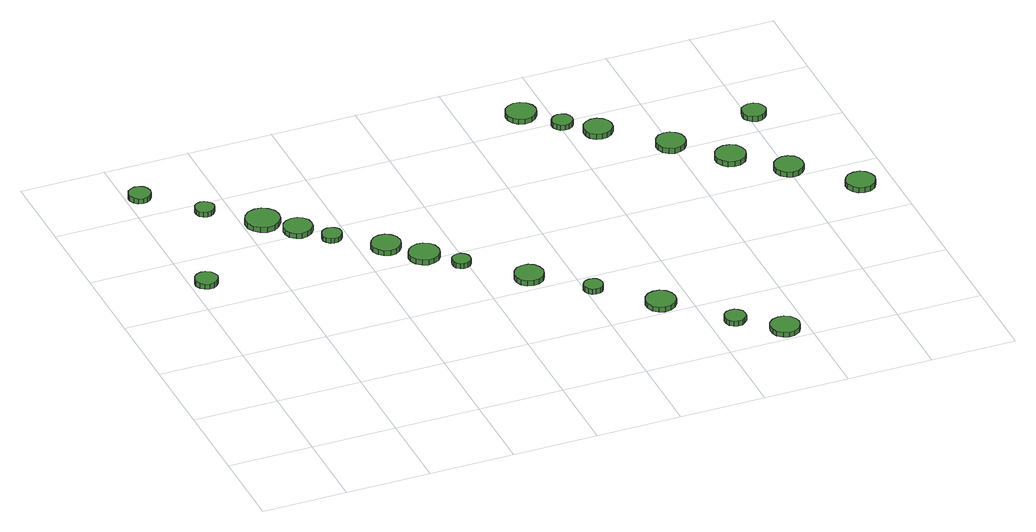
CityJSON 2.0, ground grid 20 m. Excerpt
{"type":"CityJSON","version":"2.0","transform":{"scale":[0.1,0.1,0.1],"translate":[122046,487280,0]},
"CityObjects":{
"tree1":{"type":"SolitaryVegetationObject","attributes":{"function":"something"},"geometry":[{"type":"MultiSurface","lod":"1","boundaries":[[[0,1,2,3,4,5,6,7,8,9,10,11,12,13,14]],[[15,16,17,18,19,20,21,22,23,24,25,26,27,28,29]],[[0,29,28,1]],[[1,28,27,2]],[[2,27,26,3]],[[3,26,25,4]],[[4,25,24,5]],[[5,24,23,6]],[[6,23,22,7]],[[7,22,21,8]],[[8,21,20,9]],[[9,20,19,10]],[[10,19,18,11]],[[11,18,17,12]],[[12,17,16,13]],[[13,16,15,14]],[[14,15,29,0]]]}]},
"tree2":{"type":"SolitaryVegetationObject","attributes":{"function":"something"},"geometry":[{"type":"MultiSurface","lod":"1","boundaries":[[[30,31,32,33,34,35,36,37,38,39,40,41,42,43,44]],[[45,46,47,48,49,50,51,52,53,54,55,56,57,58,59]],[[30,59,58,31]],[[31,58,57,32]],[[32,57,56,33]],[[33,56,55,34]],[[34,55,54,35]],[[35,54,53,36]],[[36,53,52,37]],[[37,52,51,38]],[[38,51,50,39]],[[39,50,49,40]],[[40,49,48,41]],[[41,48,47,42]],[[42,47,46,43]],[[43,46,45,44]],[[44,45,59,30]]]}]},
"tree3":{"type":"SolitaryVegetationObject","attributes":{"function":"something"},"geometry":[{"type":"MultiSurface","lod":"1","boundaries":[[[60,61,62,63,64,65,66,67,68,69,70,71,72,73,74]],[[75,76,77,78,79,80,81,82,83,84,85,86,87,88,89]],[[60,89,88,61]],[[61,88,87,62]],[[62,87,86,63]],[[63,86,85,64]],[[64,85,84,65]],[[65,84,83,66]],[[66,83,82,67]],[[67,82,81,68]],[[68,81,80,69]],[[69,80,79,70]],[[70,79,78,71]],[[71,78,77,72]],[[72,77,76,73]],[[73,76,75,74]],[[74,75,89,60]]]}]},
"tree4":{"type":"SolitaryVegetationObject","attributes":{"function":"something"},"geometry":[{"type":"MultiSurface","lod":"1","boundaries":[[[90,91,92,93,94,95,96,97,98,99,100,101,102,103,104]],[[105,106,107,108,109,110,111,112,113,114,115,116,117,118,119]],[[90,119,118,91]],[[91,118,117,92]],[[92,117,116,93]],[[93,116,115,94]],[[94,115,114,95]],[[95,114,113,96]],[[96,113,112,97]],[[97,112,111,98]],[[98,111,110,99]],[[99,110,109,100]],[[100,109,108,101]],[[101,108,107,102]],[[102,107,106,103]],[[103,106,105,104]],[[104,105,119,90]]]}]},
"tree5":{"type":"SolitaryVegetationObject","attributes":{"function":"something"},"geometry":[{"type":"MultiSurface","lod":"1","boundaries":[[[120,121,122,123,124,125,126,127,128,129,130,131,132,133,134]],[[135,136,137,138,139,140,141,142,143,144,145,146,147,148,149]],[[120,149,148,121]],[[121,148,147,122]],[[122,147,146,123]],[[123,146,145,124]],[[124,145,144,125]],[[125,144,143,126]],[[126,143,142,127]],[[127,142,141,128]],[[128,141,140,129]],[[129,140,139,130]],[[130,139,138,131]],[[131,138,137,132]],[[132,137,136,133]],[[133,136,135,134]],[[134,135,149,120]]]}]},
"tree6":{"type":"SolitaryVegetationObject","attributes":{"function":"something"},"geometry":[{"type":"MultiSurface","lod":"1","boundaries":[[[150,151,152,153,154,155,156,157,158,159,160,161,162,163,164]],[[165,166,167,168,169,170,171,172,173,174,175,176,177,178,179]],[[150,179,178,151]],[[151,178,177,152]],[[152,177,176,153]],[[153,176,175,154]],[[154,175,174,155]],[[155,174,173,156]],[[156,173,172,157]],[[157,172,171,158]],[[158,171,170,159]],[[159,170,169,160]],[[160,169,168,161]],[[161,168,167,162]],[[162,167,166,163]],[[163,166,165,164]],[[164,165,179,150]]]}]},
"tree7":{"type":"SolitaryVegetationObject","attributes":{"function":"something"},"geometry":[{"type":"MultiSurface","lod":"1","boundaries":[[[180,181,182,183,184,185,186,187,188,189,190,191,192,193,194]],[[195,196,197,198,199,200,201,202,203,204,205,206,207,208,209]],[[180,209,208,181]],[[181,208,207,182]],[[182,207,206,183]],[[183,206,205,184]],[[184,205,204,185]],[[185,204,203,186]],[[186,203,202,187]],[[187,202,201,188]],[[188,201,200,189]],[[189,200,199,190]],[[190,199,198,191]],[[191,198,197,192]],[[192,197,196,193]],[[193,196,195,194]],[[194,195,209,180]]]}]},
"tree8":{"type":"SolitaryVegetationObject","attributes":{"function":"something"},"geometry":[{"type":"MultiSurface","lod":"1","boundaries":[[[210,211,212,213,214,215,216,217,218,219,220,221,222,223,224]],[[225,226,227,228,229,230,231,232,233,234,235,236,237,238,239]],[[210,239,238,211]],[[211,238,237,212]],[[212,237,236,213]],[[213,236,235,214]],[[214,235,234,215]],[[215,234,233,216]],[[216,233,232,217]],[[217,232,231,218]],[[218,231,230,219]],[[219,230,229,220]],[[220,229,228,221]],[[221,228,227,222]],[[222,227,226,223]],[[223,226,225,224]],[[224,225,239,210]]]}]},
"tree9":{"type":"SolitaryVegetationObject","attributes":{"function":"something"},"geometry":[{"type":"MultiSurface","lod":"1","boundaries":[[[240,241,242,243,244,245,246,247,248,249,250,251,252,253,254]],[[255,256,257,258,259,260,261,262,263,264,265,266,267,268,269]],[[240,269,268,241]],[[241,268,267,242]],[[242,267,266,243]],[[243,266,265,244]],[[244,265,264,245]],[[245,264,263,246]],[[246,263,262,247]],[[247,262,261,248]],[[248,261,260,249]],[[249,260,259,250]],[[250,259,258,251]],[[251,258,257,252]],[[252,257,256,253]],[[253,256,255,254]],[[254,255,269,240]]]}]},
"tree10":{"type":"SolitaryVegetationObject","attributes":{"function":"something"},"geometry":[{"type":"MultiSurface","lod":"1","boundaries":[[[270,271,272,273,274,275,276,277,278,279,280,281,282,283,284]],[[285,286,287,288,289,290,291,292,293,294,295,296,297,298,299]],[[270,299,298,271]],[[271,298,297,272]],[[272,297,296,273]],[[273,296,295,274]],[[274,295,294,275]],[[275,294,293,276]],[[276,293,292,277]],[[277,292,291,278]],[[278,291,290,279]],[[279,290,289,280]],[[280,289,288,281]],[[281,288,287,282]],[[282,287,286,283]],[[283,286,285,284]],[[284,285,299,270]]]}]},
"tree11":{"type":"SolitaryVegetationObject","attributes":{"function":"something"},"geometry":[{"type":"MultiSurface","lod":"1","boundaries":[[[300,301,302,303,304,305,306,307,308,309,310,311,312,313,314]],[[315,316,317,318,319,320,321,322,323,324,325,326,327,328,329]],[[300,329,328,301]],[[301,328,327,302]],[[302,327,326,303]],[[303,326,325,304]],[[304,325,324,305]],[[305,324,323,306]],[[306,323,322,307]],[[307,322,321,308]],[[308,321,320,309]],[[309,320,319,310]],[[310,319,318,311]],[[311,318,317,312]],[[312,317,316,313]],[[313,316,315,314]],[[314,315,329,300]]]}]},
"tree12":{"type":"SolitaryVegetationObject","attributes":{"function":"something"},"geometry":[{"type":"MultiSurface","lod":"1","boundaries":[[[330,331,332,333,334,335,336,337,338,339,340,341,342,343,344]],[[345,346,347,348,349,350,351,352,353,354,355,356,357,358,359]],[[330,359,358,331]],[[331,358,357,332]],[[332,357,356,333]],[[333,356,355,334]],[[334,355,354,335]],[[335,354,353,336]],[[336,353,352,337]],[[337,352,351,338]],[[338,351,350,339]],[[339,350,349,340]],[[340,349,348,341]],[[341,348,347,342]],[[342,347,346,343]],[[343,346,345,344]],[[344,345,359,330]]]}]},
"tree13":{"type":"SolitaryVegetationObject","attributes":{"function":"something"},"geometry":[{"type":"MultiSurface","lod":"1","boundaries":[[[360,361,362,363,364,365,366,367,368,369,370,371,372,373,374]],[[375,376,377,378,379,380,381,382,383,384,385,386,387,388,389]],[[360,389,388,361]],[[361,388,387,362]],[[362,387,386,363]],[[363,386,385,364]],[[364,385,384,365]],[[365,384,383,366]],[[366,383,382,367]],[[367,382,381,368]],[[368,381,380,369]],[[369,380,379,370]],[[370,379,378,371]],[[371,378,377,372]],[[372,377,376,373]],[[373,376,375,374]],[[374,375,389,360]]]}]},
"tree14":{"type":"SolitaryVegetationObject","attributes":{"function":"something"},"geometry":[{"type":"MultiSurface","lod":"1","boundaries":[[[390,391,392,393,394,395,396,397,398,399,400,401,402,403,404]],[[405,406,407,408,409,410,411,412,413,414,415,416,417,418,419]],[[390,419,418,391]],[[391,418,417,392]],[[392,417,416,393]],[[393,416,415,394]],[[394,415,414,395]],[[395,414,413,396]],[[396,413,412,397]],[[397,412,411,398]],[[398,411,410,399]],[[399,410,409,400]],[[400,409,408,401]],[[401,408,407,402]],[[402,407,406,403]],[[403,406,405,404]],[[404,405,419,390]]]}]},
"tree15":{"type":"SolitaryVegetationObject","attributes":{"function":"something"},"geometry":[{"type":"MultiSurface","lod":"1","boundaries":[[[420,421,422,423,424,425,426,427,428,429,430,431,432,433,434]],[[435,436,437,438,439,440,441,442,443,444,445,446,447,448,449]],[[420,449,448,421]],[[421,448,447,422]],[[422,447,446,423]],[[423,446,445,424]],[[424,445,444,425]],[[425,444,443,426]],[[426,443,442,427]],[[427,442,441,428]],[[428,441,440,429]],[[429,440,439,430]],[[430,439,438,431]],[[431,438,437,432]],[[432,437,436,433]],[[433,436,435,434]],[[434,435,449,420]]]}]},
"tree16":{"type":"SolitaryVegetationObject","attributes":{"function":"something"},"geometry":[{"type":"MultiSurface","lod":"1","boundaries":[[[450,451,452,453,454,455,456,457,458,459,460,461,462,463,464]],[[465,466,467,468,469,470,471,472,473,474,475,476,477,478,479]],[[450,479,478,451]],[[451,478,477,452]],[[452,477,476,453]],[[453,476,475,454]],[[454,475,474,455]],[[455,474,473,456]],[[456,473,472,457]],[[457,472,471,458]],[[458,471,470,459]],[[459,470,469,460]],[[460,469,468,461]],[[461,468,467,462]],[[462,467,466,463]],[[463,466,465,464]],[[464,465,479,450]]]}]},
"tree17":{"type":"SolitaryVegetationObject","attributes":{"function":"something"},"geometry":[{"type":"MultiSurface","lod":"1","boundaries":[[[480,481,482,483,484,485,486,487,488,489,490,491,492,493,494]],[[495,496,497,498,499,500,501,502,503,504,505,506,507,508,509]],[[480,509,508,481]],[[481,508,507,482]],[[482,507,506,483]],[[483,506,505,484]],[[484,505,504,485]],[[485,504,503,486]],[[486,503,502,487]],[[487,502,501,488]],[[488,501,500,489]],[[489,500,499,490]],[[490,499,498,491]],[[491,498,497,492]],[[492,497,496,493]],[[493,496,495,494]],[[494,495,509,480]]]}]},
"tree18":{"type":"SolitaryVegetationObject","attributes":{"function":"something"},"geometry":[{"type":"MultiSurface","lod":"1","boundaries":[[[510,511,512,513,514,515,516,517,518,519,520,521,522,523,524]],[[525,526,527,528,529,530,531,532,533,534,535,536,537,538,539]],[[510,539,538,511]],[[511,538,537,512]],[[512,537,536,513]],[[513,536,535,514]],[[514,535,534,515]],[[515,534,533,516]],[[516,533,532,517]],[[517,532,531,518]],[[518,531,530,519]],[[519,530,529,520]],[[520,529,528,521]],[[521,528,527,522]],[[522,527,526,523]],[[523,526,525,524]],[[524,525,539,510]]]}]},
"tree19":{"type":"SolitaryVegetationObject","attributes":{"function":"something"},"geometry":[{"type":"MultiSurface","lod":"1","boundaries":[[[540,541,542,543,544,545,546,547,548,549,550,551,552,553,554]],[[555,556,557,558,559,560,561,562,563,564,565,566,567,568,569]],[[540,569,568,541]],[[541,568,567,542]],[[542,567,566,543]],[[543,566,565,544]],[[544,565,564,545]],[[545,564,563,546]],[[546,563,562,547]],[[547,562,561,548]],[[548,561,560,549]],[[549,560,559,550]],[[550,559,558,551]],[[551,558,557,552]],[[552,557,556,553]],[[553,556,555,554]],[[554,555,569,540]]]}]},
"tree20":{"type":"SolitaryVegetationObject","attributes":{"function":"something"},"geometry":[{"type":"MultiSurface","lod":"1","boundaries":[[[570,571,572,573,574,575,576,577,578,579,580,581,582,583,584]],[[585,586,587,588,589,590,591,592,593,594,595,596,597,598,599]],[[570,599,598,571]],[[571,598,597,572]],[[572,597,596,573]],[[573,596,595,574]],[[574,595,594,575]],[[575,594,593,576]],[[576,593,592,577]],[[577,592,591,578]],[[578,591,590,579]],[[579,590,589,580]],[[580,589,588,581]],[[581,588,587,582]],[[582,587,586,583]],[[583,586,585,584]],[[584,585,599,570]]]}]},
"tree21":{"type":"SolitaryVegetationObject","attributes":{"function":"something"},"geometry":[{"type":"MultiSurface","lod":"1","boundaries":[[[600,601,602,603,604,605,606,607,608,609,610,611,612,613,614]],[[615,616,617,618,619,620,621,622,623,624,625,626,627,628,629]],[[600,629,628,601]],[[601,628,627,602]],[[602,627,626,603]],[[603,626,625,604]],[[604,625,624,605]],[[605,624,623,606]],[[606,623,622,607]],[[607,622,621,608]],[[608,621,620,609]],[[609,620,619,610]],[[610,619,618,611]],[[611,618,617,612]],[[612,617,616,613]],[[613,616,615,614]],[[614,615,629,600]]]}]},
"tree22":{"type":"SolitaryVegetationObject","attributes":{"function":"something"},"geometry":[{"type":"MultiSurface","lod":"1","boundaries":[[[630,631,632,633,634,635,636,637,638,639,640,641,642,643,644]],[[645,646,647,648,649,650,651,652,653,654,655,656,657,658,659]],[[630,659,658,631]],[[631,658,657,632]],[[632,657,656,633]],[[633,656,655,634]],[[634,655,654,635]],[[635,654,653,636]],[[636,653,652,637]],[[637,652,651,638]],[[638,651,650,639]],[[639,650,649,640]],[[640,649,648,641]],[[641,648,647,642]],[[642,647,646,643]],[[643,646,645,644]],[[644,645,659,630]]]}]}
},
"vertices":[
[62,695,18],[59,705,18],[53,714,18],[43,720,18],[32,721,18],[22,718,18],[14,710,18],[9,700,18],[9,689,18],[14,679,18],[22,672,18],[32,668,18],[43,669,18],[53,675,18],[59,684,18],[59,684,5],[53,675,5],[43,669,5],[32,668,5],[22,672,5],[14,679,5],[9,689,5],[9,700,5],[14,710,5],[22,718,5],[32,721,5],[43,720,5],[53,714,5],[59,705,5],[62,695,5],
[57,1072,16],[55,1082,16],[49,1091,16],[39,1096,16],[29,1097,16],[19,1094,16],[11,1087,16],[6,1077,16],[6,1067,16],[11,1057,16],[19,1050,16],[29,1046,16],[39,1047,16],[49,1053,16],[55,1061,16],[55,1061,3],[49,1053,3],[39,1047,3],[29,1046,3],[19,1050,3],[11,1057,3],[6,1067,3],[6,1077,3],[11,1087,3],[19,1094,3],[29,1097,3],[39,1096,3],[49,1091,3],[55,1082,3],[57,1072,3],
[166,967,14],[164,976,14],[158,983,14],[150,988,14],[141,989,14],[132,986,14],[125,980,14],[121,971,14],[121,962,14],[125,953,14],[132,947,14],[141,944,14],[150,945,14],[158,950,14],[164,957,14],[164,957,2],[158,950,2],[150,945,2],[141,944,2],[132,947,2],[125,953,2],[121,962,2],[121,971,2],[125,980,2],[132,986,2],[141,989,2],[150,988,2],[158,983,2],[164,976,2],[166,967,2],
[283,872,17],[280,889,17],[270,902,17],[256,911,17],[239,912,17],[223,907,17],[211,896,17],[204,881,17],[204,864,17],[211,849,17],[223,838,17],[239,832,17],[256,834,17],[270,843,17],[280,856,17],[280,856,4],[270,843,4],[256,834,4],[239,832,4],[223,838,4],[211,849,4],[204,864,4],[204,881,4],[211,896,4],[223,907,4],[239,912,4],[256,911,4],[270,902,4],[280,889,4],[283,872,4],
[337,815,16],[335,829,16],[326,840,16],[315,847,16],[301,848,16],[288,844,16],[277,835,16],[272,822,16],[272,808,16],[277,796,16],[288,786,16],[301,782,16],[315,784,16],[326,791,16],[335,802,16],[335,802,3],[326,791,3],[315,784,3],[301,782,3],[288,786,3],[277,796,3],[272,808,3],[272,822,3],[277,835,3],[288,844,3],[301,848,3],[315,847,3],[326,840,3],[335,829,3],[337,815,3],
[386,760,15],[384,770,15],[378,778,15],[370,782,15],[360,783,15],[351,780,15],[344,774,15],[340,765,15],[340,755,15],[344,747,15],[351,740,15],[360,737,15],[370,738,15],[378,743,15],[384,751,15],[384,751,3],[378,743,3],[370,738,3],[360,737,3],[351,740,3],[344,747,3],[340,755,3],[340,765,3],[344,774,3],[351,780,3],[360,783,3],[370,782,3],[378,778,3],[384,770,3],[386,760,3],
[491,676,17],[488,690,17],[480,701,17],[468,709,17],[454,710,17],[440,706,17],[430,696,17],[424,683,17],[424,669,17],[430,656,17],[440,647,17],[454,642,17],[468,644,17],[480,651,17],[488,662,17],[488,662,4],[480,651,4],[468,644,4],[454,642,4],[440,647,4],[430,656,4],[424,669,4],[424,683,4],[430,696,4],[440,706,4],[454,710,4],[468,709,4],[480,701,4],[488,690,4],[491,676,4],
[557,611,16],[554,626,16],[545,638,16],[532,645,16],[518,646,16],[504,642,16],[493,632,16],[487,619,16],[487,604,16],[493,591,16],[504,581,16],[518,576,16],[532,578,16],[545,585,16],[554,597,16],[554,597,3],[545,585,3],[532,578,3],[518,576,3],[504,581,3],[493,591,3],[487,604,3],[487,619,3],[493,632,3],[504,642,3],[518,646,3],[532,645,3],[545,638,3],[554,626,3],[557,611,3],
[609,555,15],[607,564,15],[602,571,15],[594,576,15],[586,577,15],[577,574,15],[570,568,15],[567,560,15],[567,551,15],[570,543,15],[577,537,15],[586,534,15],[594,535,15],[602,539,15],[607,546,15],[607,546,2],[602,539,2],[594,535,2],[586,534,2],[577,537,2],[570,543,2],[567,551,2],[567,560,2],[570,568,2],[577,574,2],[586,577,2],[594,576,2],[602,571,2],[607,564,2],[609,555,2],
[738,445,15],[735,459,15],[727,471,15],[715,478,15],[701,479,15],[687,475,15],[677,465,15],[671,452,15],[671,438,15],[677,425,15],[687,416,15],[701,412,15],[715,413,15],[727,420,15],[735,432,15],[735,432,2],[727,420,2],[715,413,2],[701,412,2],[687,416,2],[677,425,2],[671,438,2],[671,452,2],[677,465,2],[687,475,2],[701,479,2],[715,478,2],[727,471,2],[735,459,2],[738,445,2],
[840,349,15],[838,358,15],[833,366,15],[825,370,15],[816,371,15],[807,368,15],[800,362,15],[796,354,15],[796,344,15],[800,336,15],[807,330,15],[816,327,15],[825,328,15],[833,332,15],[838,340,15],[838,340,2],[833,332,2],[825,328,2],[816,327,2],[807,330,2],[800,336,2],[796,344,2],[796,354,2],[800,362,2],[807,368,2],[816,371,2],[825,370,2],[833,366,2],[838,358,2],[840,349,2],
[968,238,14],[965,252,14],[957,264,14],[944,272,14],[929,273,14],[915,269,14],[905,259,14],[899,245,14],[899,231,14],[905,217,14],[915,207,14],[929,203,14],[944,204,14],[957,212,14],[965,224,14],[965,224,2],[957,212,2],[944,204,2],[929,203,2],[915,207,2],[905,217,2],[899,231,2],[899,245,2],[905,259,2],[915,269,2],[929,273,2],[944,272,2],[957,264,2],[965,252,2],[968,238,2],
[1084,113,15],[1082,123,15],[1075,131,15],[1067,136,15],[1056,137,15],[1047,134,15],[1039,127,15],[1035,118,15],[1035,107,15],[1039,98,15],[1047,91,15],[1056,88,15],[1067,89,15],[1075,94,15],[1082,102,15],[1082,102,2],[1075,94,2],[1067,89,2],[1056,88,2],[1047,91,2],[1039,98,2],[1035,107,2],[1035,118,2],[1039,127,2],[1047,134,2],[1056,137,2],[1067,136,2],[1075,131,2],[1082,123,2],[1084,113,2],
[1181,36,15],[1178,50,15],[1170,62,15],[1157,69,15],[1143,70,15],[1130,66,15],[1119,56,15],[1114,43,15],[1114,29,15],[1119,16,15],[1130,7,15],[1143,3,15],[1157,4,15],[1170,11,15],[1178,22,15],[1178,22,3],[1170,11,3],[1157,4,3],[1143,3,3],[1130,7,3],[1119,16,3],[1114,29,3],[1114,43,3],[1119,56,3],[1130,66,3],[1143,70,3],[1157,69,3],[1170,62,3],[1178,50,3],[1181,36,3],
[973,1057,14],[970,1071,14],[961,1083,14],[949,1090,14],[934,1092,14],[920,1087,14],[909,1078,14],[903,1064,14],[903,1050,14],[909,1036,14],[920,1026,14],[934,1022,14],[949,1023,14],[961,1031,14],[970,1043,14],[970,1043,2],[961,1031,2],[949,1023,2],[934,1022,2],[920,1026,2],[909,1036,2],[903,1050,2],[903,1064,2],[909,1078,2],[920,1087,2],[934,1092,2],[949,1090,2],[961,1083,2],[970,1071,2],[973,1057,2],
[1033,990,14],[1031,999,14],[1025,1007,14],[1016,1012,14],[1006,1013,14],[997,1010,14],[990,1004,14],[985,995,14],[985,985,14],[990,976,14],[997,969,14],[1006,966,14],[1016,967,14],[1025,972,14],[1031,980,14],[1031,980,1],[1025,972,1],[1016,967,1],[1006,966,1],[997,969,1],[990,976,1],[985,985,1],[985,995,1],[990,1004,1],[997,1010,1],[1006,1013,1],[1016,1012,1],[1025,1007,1],[1031,999,1],[1033,990,1],
[1104,935,14],[1102,948,14],[1093,959,14],[1081,966,14],[1068,968,14],[1055,963,14],[1044,954,14],[1039,942,14],[1039,928,14],[1044,915,14],[1055,906,14],[1068,902,14],[1081,903,14],[1093,910,14],[1102,921,14],[1102,921,1],[1093,910,1],[1081,903,1],[1068,902,1],[1055,906,1],[1044,915,1],[1039,928,1],[1039,942,1],[1044,954,1],[1055,963,1],[1068,968,1],[1081,966,1],[1093,959,1],[1102,948,1],[1104,935,1],
[1231,818,16],[1228,832,16],[1220,843,16],[1208,850,16],[1194,852,16],[1180,848,16],[1170,838,16],[1164,825,16],[1164,811,16],[1170,798,16],[1180,789,16],[1194,784,16],[1208,786,16],[1220,793,16],[1228,804,16],[1228,804,3],[1220,793,3],[1208,786,3],[1194,784,3],[1180,789,3],[1170,798,3],[1164,811,3],[1164,825,3],[1170,838,3],[1180,848,3],[1194,852,3],[1208,850,3],[1220,843,3],[1228,832,3],[1231,818,3],
[1335,721,15],[1332,735,15],[1324,747,15],[1311,754,15],[1296,756,15],[1282,751,15],[1271,741,15],[1265,728,15],[1265,713,15],[1271,700,15],[1282,690,15],[1296,686,15],[1311,687,15],[1324,694,15],[1332,706,15],[1332,706,2],[1324,694,2],[1311,687,2],[1296,686,2],[1282,690,2],[1271,700,2],[1265,713,2],[1265,728,2],[1271,741,2],[1282,751,2],[1296,756,2],[1311,754,2],[1324,747,2],[1332,735,2],[1335,721,2],
[1436,631,15],[1433,645,15],[1425,656,15],[1413,663,15],[1399,665,15],[1385,660,15],[1375,651,15],[1369,638,15],[1369,624,15],[1375,611,15],[1385,602,15],[1399,597,15],[1413,599,15],[1425,606,15],[1433,617,15],[1433,617,2],[1425,606,2],[1413,599,2],[1399,597,2],[1385,602,2],[1375,611,2],[1369,624,2],[1369,638,2],[1375,651,2],[1385,660,2],[1399,665,2],[1413,663,2],[1425,656,2],[1433,645,2],[1436,631,2],
[1442,861,16],[1439,873,16],[1433,882,16],[1423,888,16],[1411,889,16],[1400,885,16],[1391,878,16],[1387,867,16],[1387,855,16],[1391,845,16],[1400,837,16],[1411,833,16],[1423,835,16],[1433,841,16],[1439,850,16],[1439,850,3],[1433,841,3],[1423,835,3],[1411,833,3],[1400,837,3],[1391,845,3],[1387,855,3],[1387,867,3],[1391,878,3],[1400,885,3],[1411,889,3],[1423,888,3],[1433,882,3],[1439,873,3],[1442,861,3],
[1560,516,13],[1557,529,13],[1549,541,13],[1537,548,13],[1522,549,13],[1509,545,13],[1499,536,13],[1493,523,13],[1493,509,13],[1499,496,13],[1509,486,13],[1522,482,13],[1537,483,13],[1549,490,13],[1557,502,13],[1557,502,0],[1549,490,0],[1537,483,0],[1522,482,0],[1509,486,0],[1499,496,0],[1493,509,0],[1493,523,0],[1499,536,0],[1509,545,0],[1522,549,0],[1537,548,0],[1549,541,0],[1557,529,0],[1560,516,0]
]}
